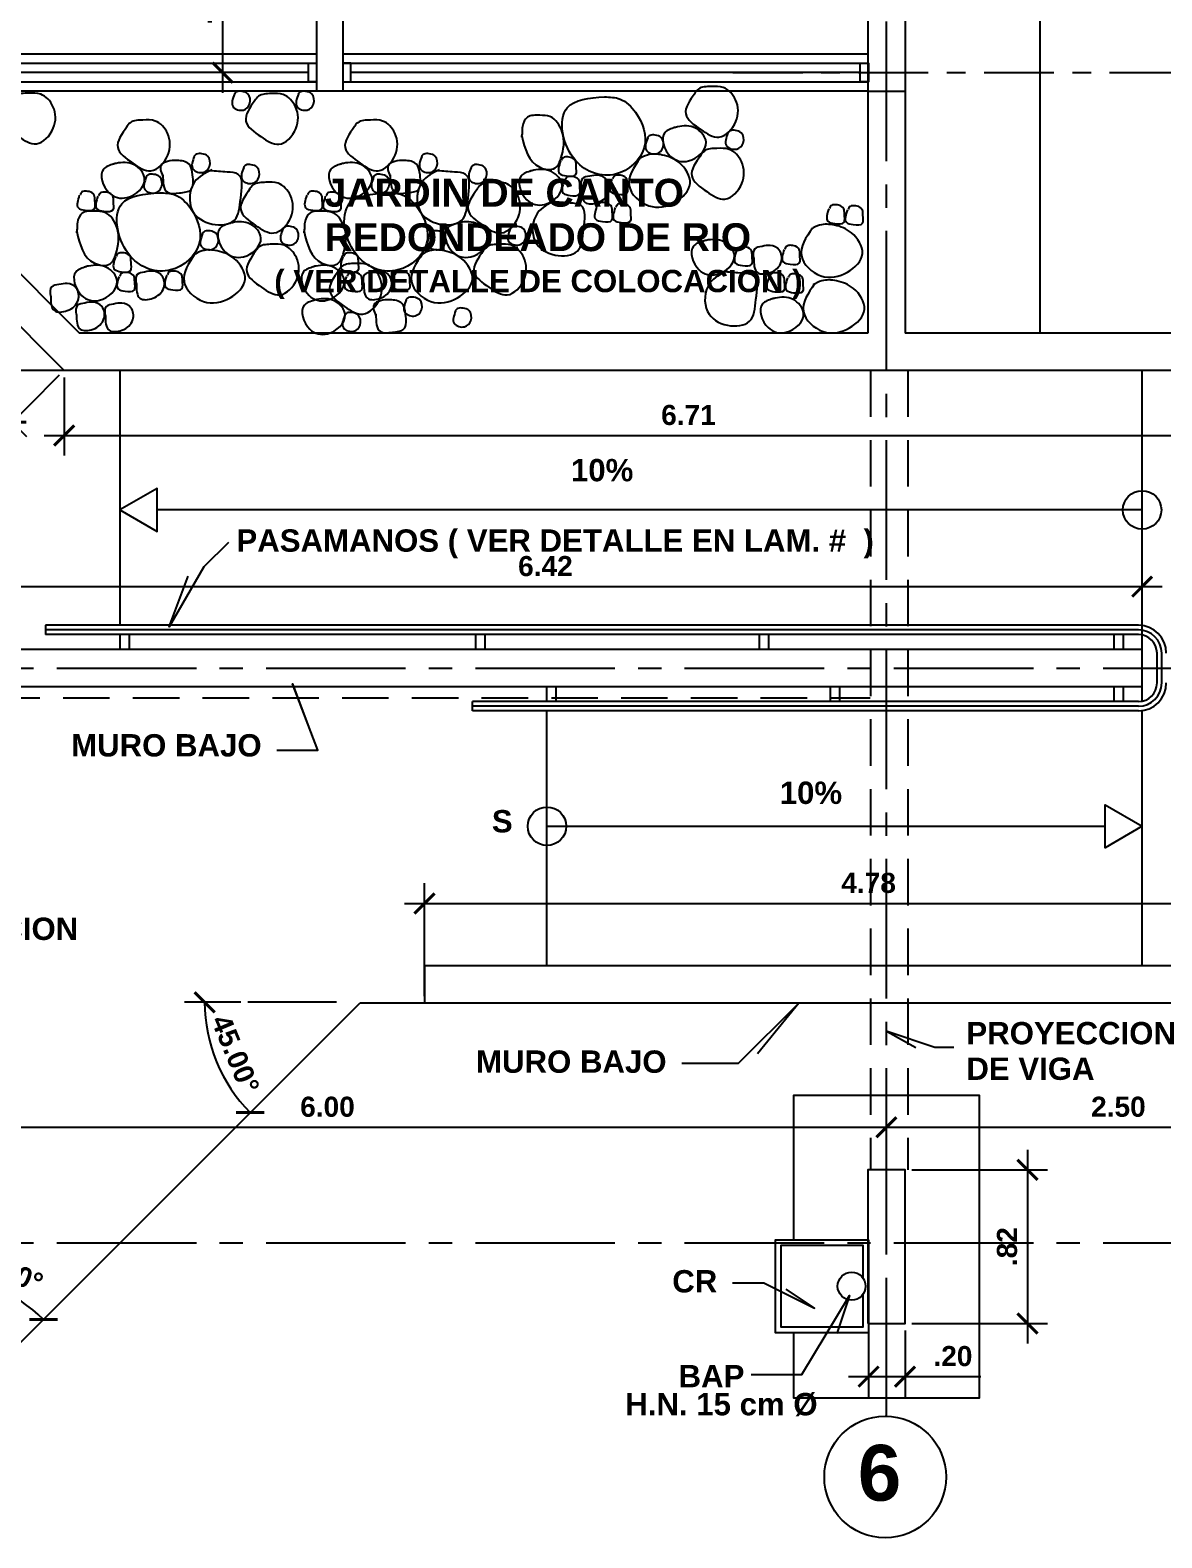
# Model space of a CAD drawing. Extents: x 504.5 to 598.6, y 648.3 to 688.4.
# Drawn here: x 526.66 to 532.74, y 648.69 to 656.79 of the extents above; entities that cross this region are included whole.
import ezdxf

# ---------------------------------------------------------------- set-up
doc = ezdxf.new("R2010")
doc.units = 0
doc.header["$MEASUREMENT"] = 0
for name, pattern in [('CENTER2', [1.125, 0.75, -0.125, 0.125, -0.125]), ('DASHED2', [0.375, 0.25, -0.125]), ('HIDDEN', [0.375, 0.25, -0.125])]:
    doc.linetypes.add(name, pattern=pattern)
doc.layers.get('0').update_dxf_attribs({"linetype": 'CONTINUOUS'})
doc.layers.get('DEFPOINTS').update_dxf_attribs({"linetype": 'CONTINUOUS'})
for name, color, linetype in [('1', 6, 'CONTINUOUS'), ('2', 1, 'CONTINUOUS'), ('4', 3, 'CONTINUOUS'), ('9', 1, 'DASHED2'), ('EJES', 6, 'CENTER2'), ('escaleras', 1, 'CONTINUOUS'), ('METAL', 1, 'CONTINUOUS'), ('murosbajos', 3, 'CONTINUOUS'), ('paredes', 2, 'CONTINUOUS'), ('pisoplanta', 1, 'CONTINUOUS'), ('PROYECCIONES', 6, 'HIDDEN'), ('texturas', 6, 'CONTINUOUS'), ('ventana', 1, 'CONTINUOUS'), ('ventanas', 1, 'CONTINUOUS')]:
    doc.layers.add(name, color=color, linetype=linetype)
doc.styles.add('ALR4', font='sanssb__.ttf')
doc.dimstyles.new('1-50', dxfattribs={"dimscale": 0.6, "dimtxt": 0.18, "dimasz": 0.18, "dimexe": 0.18, "dimexo": 0.0625, "dimgap": 0.09, "dimtad": 1, "dimzin": 4, "dimdsep": 46, "dimtxsty": 'Standard', "dimblk1": 'ARCHTICK', "dimblk2": 'ARCHTICK', "dimsah": 1, "dimcen": 0.09, "dimdle": 0.18, "dimclrd": 6, "dimclre": 6, "dimclrt": 1, "dimadec": 0, "dimazin": 0, "dimtfac": 1, "dimtofl": 0, "dimtmove": 0, "dimatfit": 3, "dimldrblk": 'ARCHTICK', "dimfxl": 1, "dimtolj": 1, "dimtzin": 4, "dimarcsym": 0})

# ---------------------------------------------------------------- blocks, each defined once
blk = doc.blocks.new('_ARCHTICK')
at = {"color": 0, "linetype": 'ByBlock', "const_width": 0.15}
blk.add_lwpolyline([(-0.5, -0.5), (0.5, 0.5)], dxfattribs=at)
blk = doc.blocks.new('*D33')
at = {"color": 6, "linetype": 'ByBlock', "transparency": 16777216}
for p, q in [((531.2623, 650.3138), (531.2623, 651.0044)), ((525.1439, 650.8964), (531.3703, 650.8964))]:
    blk.add_line(p, q, dxfattribs=at)
at = {"layer": 'DEFPOINTS', "color": 0, "linetype": 'ByBlock', "transparency": 16777216}
for p in [(531.2623, 650.8964), (525.2519, 650.2763), (531.2623, 650.2763)]:
    blk.add_point(p, dxfattribs=at)
at = {"color": 6, "linetype": 'ByBlock', "transparency": 16777216, "xscale": 0.108, "yscale": 0.108, "zscale": 0.108, "rotation": 180}
blk.add_blockref('_ARCHTICK', (525.2519, 650.8964), dxfattribs=at)
at = {"color": 6, "linetype": 'ByBlock', "transparency": 16777216, "xscale": 0.108, "yscale": 0.108, "zscale": 0.108}
blk.add_blockref('_ARCHTICK', (531.2623, 650.8964), dxfattribs=at)
at = {"color": 1, "linetype": 'ByBlock', "transparency": 16777216, "insert": (528.2571, 651.0062), "char_height": 0.108, "attachment_point": 5, "style": 'ALR4'}
blk.add_mtext('\\A1;6.00', dxfattribs=at)
blk = doc.blocks.new('*D34')
at = {"color": 6, "linetype": 'ByBlock', "transparency": 16777216}
for p, q in [((533.7566, 650.3138), (533.7566, 651.0044)), ((531.1543, 650.8964), (533.8646, 650.8964))]:
    blk.add_line(p, q, dxfattribs=at)
at = {"layer": 'DEFPOINTS', "color": 0, "linetype": 'ByBlock', "transparency": 16777216}
for p in [(533.7566, 650.8964), (531.2623, 650.2763), (533.7566, 650.2763)]:
    blk.add_point(p, dxfattribs=at)
at = {"color": 6, "linetype": 'ByBlock', "transparency": 16777216, "xscale": 0.108, "yscale": 0.108, "zscale": 0.108, "rotation": 180}
blk.add_blockref('_ARCHTICK', (531.2623, 650.8964), dxfattribs=at)
at = {"color": 6, "linetype": 'ByBlock', "transparency": 16777216, "xscale": 0.108, "yscale": 0.108, "zscale": 0.108}
blk.add_blockref('_ARCHTICK', (533.7566, 650.8964), dxfattribs=at)
at = {"color": 1, "linetype": 'ByBlock', "transparency": 16777216, "insert": (532.5095, 651.0062), "char_height": 0.108, "attachment_point": 5, "style": 'ALR4'}
blk.add_mtext('\\A1;2.50', dxfattribs=at)
blk = doc.blocks.new('*D49')
at = {"color": 6, "linetype": 'ByBlock', "transparency": 16777216}
for p, q in [((525.3254, 656.4271), (524.9964, 656.0981)), ((524.9964, 656.2509), (526.6387, 654.6085)), ((526.815, 654.9376), (526.486, 654.6085))]:
    blk.add_line(p, q, dxfattribs=at)
at = {"layer": 'DEFPOINTS', "color": 0, "linetype": 'ByBlock', "transparency": 16777216}
for p in [(525.3519, 656.4537), (526.8415, 654.9641), (526.5624, 654.6849)]:
    blk.add_point(p, dxfattribs=at)
at = {"color": 6, "linetype": 'ByBlock', "transparency": 16777216, "xscale": 0.108, "yscale": 0.108, "zscale": 0.108}
for p, rotation in [((525.0728, 656.1745), 134.9999999999957), ((526.5624, 654.6849), 314.9999999999957)]:
    blk.add_blockref('_ARCHTICK', p, dxfattribs=dict(at, rotation=rotation))
at = {"color": 1, "linetype": 'ByBlock', "transparency": 16777216, "insert": (525.8939, 655.5061), "char_height": 0.108, "attachment_point": 5, "rotation": 315, "style": 'ALR4'}
blk.add_mtext('\\A1;2.11', dxfattribs=at)
blk = doc.blocks.new('*D50')
at = {"color": 6, "linetype": 'ByBlock', "transparency": 16777216}
for p, q in [((526.8415, 654.9266), (526.8415, 654.5061)), ((533.5545, 654.9266), (533.5545, 654.5061)), ((526.7335, 654.6141), (533.6625, 654.6141))]:
    blk.add_line(p, q, dxfattribs=at)
at = {"layer": 'DEFPOINTS', "color": 0, "linetype": 'ByBlock', "transparency": 16777216}
for p in [(526.8415, 654.9641), (533.5545, 654.9641), (533.5545, 654.6141)]:
    blk.add_point(p, dxfattribs=at)
at = {"color": 6, "linetype": 'ByBlock', "transparency": 16777216, "xscale": 0.108, "yscale": 0.108, "zscale": 0.108, "rotation": 180}
blk.add_blockref('_ARCHTICK', (526.8415, 654.6141), dxfattribs=at)
at = {"color": 6, "linetype": 'ByBlock', "transparency": 16777216, "xscale": 0.108, "yscale": 0.108, "zscale": 0.108}
blk.add_blockref('_ARCHTICK', (533.5545, 654.6141), dxfattribs=at)
at = {"color": 1, "linetype": 'ByBlock', "transparency": 16777216, "insert": (530.198, 654.7238), "char_height": 0.108, "attachment_point": 5, "style": 'ALR4'}
blk.add_mtext('\\A1;6.71', dxfattribs=at)
blk = doc.blocks.new('*D53')
at = {"color": 6, "linetype": 'ByBlock', "transparency": 16777216}
for p, q in [((528.7787, 651.6016), (528.7787, 652.2075)), ((533.5545, 651.8016), (533.5545, 652.2075)), ((528.6707, 652.0995), (533.6625, 652.0995))]:
    blk.add_line(p, q, dxfattribs=at)
at = {"layer": 'DEFPOINTS', "color": 0, "linetype": 'ByBlock', "transparency": 16777216}
for p in [(533.5545, 652.0995), (533.5545, 651.7641), (528.7787, 651.5641)]:
    blk.add_point(p, dxfattribs=at)
at = {"color": 6, "linetype": 'ByBlock', "transparency": 16777216, "xscale": 0.108, "yscale": 0.108, "zscale": 0.108, "rotation": 180}
blk.add_blockref('_ARCHTICK', (528.7787, 652.0995), dxfattribs=at)
at = {"color": 6, "linetype": 'ByBlock', "transparency": 16777216, "xscale": 0.108, "yscale": 0.108, "zscale": 0.108}
blk.add_blockref('_ARCHTICK', (533.5545, 652.0995), dxfattribs=at)
at = {"color": 1, "linetype": 'ByBlock', "transparency": 16777216, "insert": (531.1666, 652.2092), "char_height": 0.108, "attachment_point": 5, "style": 'ALR4'}
blk.add_mtext('\\A1;4.78', dxfattribs=at)
blk = doc.blocks.new('*D55')
at = {"color": 6, "linetype": 'ByBlock', "transparency": 16777216}
for p, q in [((526.2202, 653.5016), (526.2202, 653.9098)), ((532.6373, 653.5016), (532.6373, 653.9098)), ((526.1122, 653.8018), (532.7453, 653.8018))]:
    blk.add_line(p, q, dxfattribs=at)
at = {"layer": 'DEFPOINTS', "color": 0, "linetype": 'ByBlock', "transparency": 16777216}
for p in [(532.6373, 653.8018), (526.2202, 653.4641), (532.6373, 653.4641)]:
    blk.add_point(p, dxfattribs=at)
at = {"color": 6, "linetype": 'ByBlock', "transparency": 16777216, "xscale": 0.108, "yscale": 0.108, "zscale": 0.108, "rotation": 180}
blk.add_blockref('_ARCHTICK', (526.2202, 653.8018), dxfattribs=at)
at = {"color": 6, "linetype": 'ByBlock', "transparency": 16777216, "xscale": 0.108, "yscale": 0.108, "zscale": 0.108}
blk.add_blockref('_ARCHTICK', (532.6373, 653.8018), dxfattribs=at)
at = {"color": 1, "linetype": 'ByBlock', "transparency": 16777216, "insert": (529.4288, 653.9116), "char_height": 0.108, "attachment_point": 5, "style": 'ALR4'}
blk.add_mtext('\\A1;6.42', dxfattribs=at)
blk = doc.blocks.new('*D56')
at = {"color": 6, "linetype": 'ByBlock', "transparency": 16777216}
for p, q in [((533.2173, 651.5574), (533.2173, 653.4716)), ((532.667, 653.3636), (533.3253, 653.3636)), ((533.0398, 651.6654), (533.3253, 651.6654))]:
    blk.add_line(p, q, dxfattribs=at)
at = {"layer": 'DEFPOINTS', "color": 0, "linetype": 'ByBlock', "transparency": 16777216}
for p in [(532.6295, 653.3636), (533.2173, 653.3636), (533.0023, 651.6654)]:
    blk.add_point(p, dxfattribs=at)
at = {"color": 6, "linetype": 'ByBlock', "transparency": 16777216, "xscale": 0.108, "yscale": 0.108, "zscale": 0.108}
for p, rotation in [((533.2173, 653.3636), 90), ((533.2173, 651.6654), 270)]:
    blk.add_blockref('_ARCHTICK', p, dxfattribs=dict(at, rotation=rotation))
at = {"color": 1, "linetype": 'ByBlock', "transparency": 16777216, "insert": (533.1076, 652.5145), "char_height": 0.108, "attachment_point": 5, "rotation": 90, "style": 'ALR4'}
blk.add_mtext('\\A1;1.70', dxfattribs=at)
blk = doc.blocks.new('*D57')
at = {"color": 6, "linetype": 'ByBlock', "transparency": 16777216}
for p, q in [((533.2173, 653.2556), (533.2173, 655.1626)), ((533.1258, 655.0546), (533.3253, 655.0546))]:
    blk.add_line(p, q, dxfattribs=at)
at = {"layer": 'DEFPOINTS', "color": 0, "linetype": 'ByBlock', "transparency": 16777216}
for p in [(533.0883, 655.0546), (533.2173, 655.0546), (532.6295, 653.3636)]:
    blk.add_point(p, dxfattribs=at)
at = {"color": 6, "linetype": 'ByBlock', "transparency": 16777216, "xscale": 0.108, "yscale": 0.108, "zscale": 0.108}
for p, rotation in [((533.2173, 655.0546), 90), ((533.2173, 653.3636), 270)]:
    blk.add_blockref('_ARCHTICK', p, dxfattribs=dict(at, rotation=rotation))
at = {"color": 1, "linetype": 'ByBlock', "transparency": 16777216, "insert": (533.1076, 654.2091), "char_height": 0.108, "attachment_point": 5, "rotation": 90, "style": 'ALR4'}
blk.add_mtext('\\A1;1.70', dxfattribs=at)
blk = doc.blocks.new('*D67')
at = {"color": 6, "linetype": 'ByBlock', "transparency": 16777216}
for p, q in [((532.0209, 650.7755), (532.0209, 649.7345)), ((531.3998, 650.6675), (532.1289, 650.6675)), ((531.3998, 649.8425), (532.1289, 649.8425))]:
    blk.add_line(p, q, dxfattribs=at)
at = {"layer": 'DEFPOINTS', "color": 0, "linetype": 'ByBlock', "transparency": 16777216}
for p in [(531.3623, 650.6675), (531.3623, 649.8425), (532.0209, 649.8425)]:
    blk.add_point(p, dxfattribs=at)
at = {"color": 6, "linetype": 'ByBlock', "transparency": 16777216, "xscale": 0.108, "yscale": 0.108, "zscale": 0.108}
for p, rotation in [((532.0209, 650.6675), 90), ((532.0209, 649.8425), 270)]:
    blk.add_blockref('_ARCHTICK', p, dxfattribs=dict(at, rotation=rotation))
at = {"color": 1, "linetype": 'ByBlock', "transparency": 16777216, "insert": (531.9112, 650.255), "char_height": 0.108, "attachment_point": 5, "rotation": 90, "style": 'ALR4'}
blk.add_mtext('\\A1;.82', dxfattribs=at)
blk = doc.blocks.new('*D68')
at = {"color": 6, "linetype": 'ByBlock', "transparency": 16777216}
for p, q in [((531.1663, 649.805), (531.1663, 649.4485)), ((531.3623, 649.805), (531.3623, 649.4485)), ((531.0583, 649.5565), (531.3623, 649.5565)), ((531.3623, 649.5565), (531.7692, 649.5565))]:
    blk.add_line(p, q, dxfattribs=at)
at = {"layer": 'DEFPOINTS', "color": 0, "linetype": 'ByBlock', "transparency": 16777216}
for p in [(531.1663, 649.8425), (531.3623, 649.8425), (531.3623, 649.5565)]:
    blk.add_point(p, dxfattribs=at)
at = {"color": 6, "linetype": 'ByBlock', "transparency": 16777216, "xscale": 0.108, "yscale": 0.108, "zscale": 0.108, "rotation": 180}
blk.add_blockref('_ARCHTICK', (531.1663, 649.5565), dxfattribs=at)
at = {"color": 6, "linetype": 'ByBlock', "transparency": 16777216, "xscale": 0.108, "yscale": 0.108, "zscale": 0.108}
blk.add_blockref('_ARCHTICK', (531.3623, 649.5565), dxfattribs=at)
at = {"color": 1, "linetype": 'ByBlock', "transparency": 16777216, "insert": (531.6198, 649.6662), "char_height": 0.108, "attachment_point": 5, "style": 'ALR4'}
blk.add_mtext('\\A1;.20', dxfattribs=at)
blk = doc.blocks.new('*D70')
at = {"color": 6, "linetype": 'ByBlock', "transparency": 16777216}
blk.add_arc((526.8415, 654.9641), 0.6994, 135, 180, dxfattribs=at)
at = {"layer": 'DEFPOINTS', "color": 0, "linetype": 'ByBlock', "transparency": 16777216}
for p in [(525.3415, 656.4641), (526.2358, 655.3138), (526.0526, 654.9641), (526.8415, 654.9641), (526.8415, 654.9641)]:
    blk.add_point(p, dxfattribs=at)
at = {"color": 6, "linetype": 'ByBlock', "transparency": 16777216, "xscale": 0.108, "yscale": 0.108, "zscale": 0.108}
for p, rotation in [((526.3469, 655.4587), 44.99999999999513), ((526.1421, 654.9641), 269.9999999999984)]:
    blk.add_blockref('_ARCHTICK', p, dxfattribs=dict(at, rotation=rotation))
at = {"color": 1, "linetype": 'ByBlock', "transparency": 16777216, "insert": (526.0938, 655.2738), "char_height": 0.108, "attachment_point": 5, "rotation": 67.5, "style": 'ALR4'}
blk.add_mtext('\\A1;45.00°', dxfattribs=at)
blk = doc.blocks.new('*D75')
at = {"color": 6, "linetype": 'ByBlock', "transparency": 16777216}
blk.add_arc((534.2623, 671.099), 2.0286, 90, 135, dxfattribs=at)
at = {"layer": 'DEFPOINTS', "color": 0, "linetype": 'ByBlock', "transparency": 16777216}
for p in [(534.2623, 683.009), (523.6674, 681.6939), (533.7373, 673.0584), (536.1168, 669.2445), (534.2623, 649.3383)]:
    blk.add_point(p, dxfattribs=at)
at = {"color": 6, "linetype": 'ByBlock', "transparency": 16777216, "xscale": 0.108, "yscale": 0.108, "zscale": 0.108}
for p, rotation in [((534.2623, 673.1276), 359.9999999999992), ((532.8279, 672.5334), 224.9999999999957)]:
    blk.add_blockref('_ARCHTICK', p, dxfattribs=dict(at, rotation=rotation))
at = {"color": 1, "linetype": 'ByBlock', "transparency": 16777216, "insert": (533.444, 673.0746), "char_height": 0.108, "attachment_point": 5, "rotation": 22.5, "style": 'ALR4'}
blk.add_mtext('\\A1;45.00°', dxfattribs=at)
blk = doc.blocks.new('*D148')
at = {"color": 6, "linetype": 'ByBlock', "transparency": 16777216}
for p, q in [((527.6937, 656.4561), (527.6937, 657.3971)), ((528.1614, 657.2891), (527.5857, 657.2891)), ((528.1174, 656.5641), (527.5857, 656.5641))]:
    blk.add_line(p, q, dxfattribs=at)
at = {"layer": 'DEFPOINTS', "color": 0, "linetype": 'ByBlock', "transparency": 16777216}
for p in [(527.6937, 657.2891), (528.1989, 657.2891), (528.1549, 656.5641)]:
    blk.add_point(p, dxfattribs=at)
at = {"color": 6, "linetype": 'ByBlock', "transparency": 16777216, "xscale": 0.108, "yscale": 0.108, "zscale": 0.108}
for p, rotation in [((527.6937, 657.2891), 90), ((527.6937, 656.5641), 270)]:
    blk.add_blockref('_ARCHTICK', p, dxfattribs=dict(at, rotation=rotation))
at = {"color": 1, "linetype": 'ByBlock', "transparency": 16777216, "insert": (527.5839, 656.9266), "char_height": 0.108, "attachment_point": 5, "rotation": 90, "style": 'ALR4'}
blk.add_mtext('\\A1;.73', dxfattribs=at)
blk = doc.blocks.new('*D253')
at = {"color": 6, "linetype": 'ByBlock', "transparency": 16777216}
blk.add_line((527.791, 651.5682), (527.4888, 651.5682), dxfattribs=at)
blk.add_arc((528.4343, 651.5682), 0.8376, 180, 225, dxfattribs=at)
at = {"layer": 'DEFPOINTS', "color": 0, "linetype": 'ByBlock', "transparency": 16777216}
for p in [(527.8285, 651.5682), (528.3049, 651.5682), (528.4302, 651.5641), (527.6253, 651.3514), (526.2045, 649.3383)]:
    blk.add_point(p, dxfattribs=at)
at = {"color": 6, "linetype": 'ByBlock', "transparency": 16777216, "xscale": 0.108, "yscale": 0.108, "zscale": 0.108}
for p, rotation in [((527.5968, 651.5682), 90.00000000005603), ((527.8421, 650.9759), 314.9999999999922)]:
    blk.add_blockref('_ARCHTICK', p, dxfattribs=dict(at, rotation=rotation))
at = {"color": 1, "linetype": 'ByBlock', "transparency": 16777216, "insert": (527.762, 651.2897), "char_height": 0.108, "attachment_point": 5, "rotation": 292.5, "style": 'ALR4'}
blk.add_mtext('\\A1;45.00°', dxfattribs=at)
blk = doc.blocks.new('*D254')
at = {"color": 6, "linetype": 'ByBlock', "transparency": 16777216}
blk.add_arc((526.1736, 649.3074), 0.7865, 45, 90, dxfattribs=at)
at = {"layer": 'DEFPOINTS', "color": 0, "linetype": 'ByBlock', "transparency": 16777216}
for p in [(528.4302, 651.5641), (526.1736, 650.1896), (526.5668, 649.9885), (526.1736, 649.5128), (526.2045, 649.3383)]:
    blk.add_point(p, dxfattribs=at)
at = {"color": 6, "linetype": 'ByBlock', "transparency": 16777216, "xscale": 0.108, "yscale": 0.108, "zscale": 0.108}
for p, rotation in [((526.1736, 650.0939), 180.0000000000043), ((526.7297, 649.8635), 315.0000000000513)]:
    blk.add_blockref('_ARCHTICK', p, dxfattribs=dict(at, rotation=rotation))
at = {"color": 1, "linetype": 'ByBlock', "transparency": 16777216, "insert": (526.5166, 650.1355), "char_height": 0.108, "attachment_point": 5, "rotation": 337.5, "style": 'ALR4'}
blk.add_mtext('\\A1;45.00°', dxfattribs=at)

msp = doc.modelspace()

# ---------------------------------------------------------------- linework, layer by layer
at = {"layer": '1'}
for points in [[(527.7566, 656.4485), (527.7495, 656.3808), (527.8047, 656.363), (527.8386, 656.3951), (527.8279, 656.4503), (527.7976, 656.4627), (527.7691, 656.461), (527.7549, 656.4485)], [(527.8681, 656.4159), (527.8183, 656.3038), (527.8984, 656.2201), (527.9964, 656.1791), (528.0873, 656.2628), (528.0855, 656.3803), (528.0196, 656.4462), (527.9537, 656.4515), (527.886, 656.4373), (527.8646, 656.4124)], [(528.1006, 656.4485), (528.0934, 656.3808), (528.1487, 656.363), (528.1825, 656.3951), (528.1718, 656.4503), (528.1415, 656.4627), (528.113, 656.461), (528.0988, 656.4485)], [(527.5411, 656.1136), (527.534, 656.046), (527.5892, 656.0282), (527.6231, 656.0602), (527.6124, 656.1154), (527.5821, 656.1279), (527.5536, 656.1261), (527.5393, 656.1136)], [(528.7637, 656.1136), (528.7566, 656.046), (528.8118, 656.0282), (528.8456, 656.0602), (528.835, 656.1154), (528.8047, 656.1279), (528.7762, 656.1261), (528.7619, 656.1136)], [(527.1082, 656.0727), (527.053, 656.046), (527.0833, 655.9178), (527.1795, 655.8929), (527.2739, 655.9944), (527.2169, 656.0691), (527.1207, 656.0763), (527.0993, 656.0709)], [(527.3719, 656.0157), (527.3968, 655.9214), (527.461, 655.9178), (527.5233, 655.9356), (527.5322, 656.014), (527.5126, 656.0727), (527.4485, 656.0923), (527.3968, 656.0869), (527.3612, 656.0638), (527.3594, 656.0442), (527.3719, 656.0068)], [(527.6373, 656.0424), (527.5429, 655.9766), (527.5304, 655.8235), (527.6373, 655.7505), (527.7567, 655.7718), (527.7905, 655.8893), (527.7763, 656.0175), (527.7175, 656.03), (527.6266, 656.0371)], [(527.8066, 656.0549), (527.7994, 655.9872), (527.8547, 655.9694), (527.8885, 656.0015), (527.8778, 656.0567), (527.8475, 656.0691), (527.819, 656.0674), (527.8048, 656.0549)], [(528.3308, 656.0727), (528.2756, 656.046), (528.3059, 655.9178), (528.4021, 655.8929), (528.4965, 655.9944), (528.4395, 656.0691), (528.3433, 656.0763), (528.3219, 656.0709)], [(528.5945, 656.0157), (528.6194, 655.9214), (528.6835, 655.9178), (528.7459, 655.9356), (528.7548, 656.014), (528.7352, 656.0727), (528.6711, 656.0923), (528.6194, 656.0869), (528.5838, 656.0638), (528.582, 656.0442), (528.5945, 656.0068)], [(528.8599, 656.0424), (528.7655, 655.9766), (528.753, 655.8235), (528.8599, 655.7505), (528.9793, 655.7718), (529.0131, 655.8893), (528.9988, 656.0175), (528.9401, 656.03), (528.8492, 656.0371)], [(527.2828, 656.0033), (527.2757, 655.9356), (527.3309, 655.9178), (527.3648, 655.9499), (527.3541, 656.0051), (527.3238, 656.0175), (527.2953, 656.0157), (527.281, 656.0033)], [(527.8404, 655.9392), (527.7905, 655.827), (527.8707, 655.7433), (527.9687, 655.7024), (528.0595, 655.7861), (528.0578, 655.9036), (527.9918, 655.9694), (527.9259, 655.9748), (527.8582, 655.9605), (527.8368, 655.9356)], [(528.5054, 656.0033), (528.4983, 655.9356), (528.5535, 655.9178), (528.5873, 655.9499), (528.5766, 656.0051), (528.5464, 656.0175), (528.5178, 656.0157), (528.5036, 656.0033)], [(527.0227, 655.9), (527.0174, 655.8324), (527.0548, 655.8199), (527.1047, 655.827), (527.1064, 655.8715), (527.1029, 655.9), (527.0762, 655.9196), (527.0619, 655.9214), (527.037, 655.9178), (527.0263, 655.9018)], [(527.3538, 655.9188), (527.152, 655.8595), (527.1995, 655.5748), (527.4132, 655.5036), (527.5675, 655.646), (527.52, 655.8358), (527.4369, 655.9069), (527.3538, 655.9188)], [(528.1455, 655.9054), (528.1402, 655.8377), (528.1776, 655.8252), (528.2275, 655.8324), (528.2292, 655.8769), (528.2257, 655.9054), (528.199, 655.9249), (528.1847, 655.9267), (528.1598, 655.9232), (528.1491, 655.9071)], [(528.2453, 655.9), (528.2399, 655.8324), (528.2773, 655.8199), (528.3272, 655.827), (528.329, 655.8715), (528.3254, 655.9), (528.2987, 655.9196), (528.2845, 655.9214), (528.2595, 655.9178), (528.2488, 655.9018)], [(528.5764, 655.9188), (528.3746, 655.8595), (528.4221, 655.5748), (528.6357, 655.5036), (528.7901, 655.646), (528.7426, 655.8358), (528.6595, 655.9069), (528.5764, 655.9188)], [(526.9087, 655.7095), (527.0049, 655.5404), (527.0886, 655.5368), (527.1189, 655.5885), (527.126, 655.7291), (527.0601, 655.8128), (527.0049, 655.8199), (526.939, 655.8092), (526.9123, 655.7594), (526.9105, 655.7255), (526.9069, 655.7024)], [(528.1313, 655.7095), (528.2275, 655.5404), (528.3112, 655.5368), (528.3415, 655.5885), (528.3486, 655.7291), (528.2827, 655.8128), (528.2275, 655.8199), (528.1616, 655.8092), (528.1348, 655.7594), (528.133, 655.7255), (528.1295, 655.7024)], [(529.4813, 655.8757), (529.3869, 655.8098), (529.3744, 655.6567), (529.4813, 655.5837), (529.6007, 655.6051), (529.6345, 655.7226), (529.6203, 655.8507), (529.5615, 655.8632), (529.4706, 655.8703)], [(527.5857, 655.6988), (527.5785, 655.6312), (527.6338, 655.6134), (527.6676, 655.6454), (527.6569, 655.7006), (527.6266, 655.7131), (527.5981, 655.7113), (527.5839, 655.6988)], [(527.7335, 655.754), (527.6783, 655.7273), (527.7086, 655.5991), (527.8048, 655.5742), (527.8992, 655.6757), (527.8422, 655.7505), (527.746, 655.7576), (527.7246, 655.7522)], [(528.0168, 655.7238), (528.0097, 655.6561), (528.0649, 655.6383), (528.0987, 655.6704), (528.088, 655.7255), (528.0578, 655.738), (528.0292, 655.7362), (528.015, 655.7238)], [(528.8082, 655.6988), (528.8011, 655.6312), (528.8563, 655.6134), (528.8902, 655.6454), (528.8795, 655.7006), (528.8492, 655.7131), (528.8207, 655.7113), (528.8064, 655.6988)], [(527.8725, 655.6063), (527.8226, 655.4941), (527.9028, 655.4104), (528.0007, 655.3695), (528.0916, 655.4532), (528.0898, 655.5707), (528.0239, 655.6365), (527.958, 655.6419), (527.8903, 655.6276), (527.8689, 655.6027)], [(527.1171, 655.5742), (527.1118, 655.5066), (527.1492, 655.4941), (527.1991, 655.5012), (527.2009, 655.5457), (527.1973, 655.5742), (527.1706, 655.5938), (527.1563, 655.5956), (527.1314, 655.592), (527.1207, 655.576)], [(527.5447, 655.5902), (527.4859, 655.4407), (527.591, 655.3339), (527.7335, 655.3535), (527.8137, 655.4532), (527.7549, 655.5653), (527.664, 655.6063), (527.5839, 655.6063), (527.5376, 655.5849)], [(528.3397, 655.5742), (528.3344, 655.5066), (528.3718, 655.4941), (528.4216, 655.5012), (528.4234, 655.5457), (528.4199, 655.5742), (528.3931, 655.5938), (528.3789, 655.5956), (528.354, 655.592), (528.3433, 655.576)], [(528.7673, 655.5902), (528.7085, 655.4407), (528.8136, 655.3339), (528.9561, 655.3535), (529.0363, 655.4532), (528.9775, 655.5653), (528.8866, 655.6063), (528.8064, 655.6063), (528.7601, 655.5849)], [(526.9604, 655.5208), (526.9051, 655.4941), (526.9354, 655.3659), (527.0316, 655.341), (527.126, 655.4425), (527.069, 655.5173), (526.9728, 655.5244), (526.9515, 655.519)], [(527.1367, 655.4692), (527.1314, 655.4015), (527.1688, 655.3891), (527.2187, 655.3962), (527.2205, 655.4407), (527.2169, 655.4692), (527.1902, 655.4888), (527.1759, 655.4905), (527.151, 655.487), (527.1403, 655.471)], [(527.2294, 655.43), (527.249, 655.3517), (527.3184, 655.3517), (527.3772, 655.4087), (527.3665, 655.4727), (527.3184, 655.4977), (527.2739, 655.4923), (527.2347, 655.4799), (527.2276, 655.43)], [(527.3933, 655.4763), (527.3879, 655.4087), (527.4253, 655.3962), (527.4752, 655.4033), (527.477, 655.4478), (527.4734, 655.4763), (527.4467, 655.4959), (527.4325, 655.4977), (527.4075, 655.4941), (527.3968, 655.4781)], [(528.1829, 655.5208), (528.1277, 655.4941), (528.158, 655.3659), (528.2542, 655.341), (528.3486, 655.4425), (528.2916, 655.5173), (528.1954, 655.5244), (528.174, 655.519)], [(528.319, 655.5029), (528.2691, 655.3907), (528.3493, 655.307), (528.4472, 655.2661), (528.5381, 655.3498), (528.5363, 655.4673), (528.4704, 655.5331), (528.4045, 655.5385), (528.3368, 655.5242), (528.3154, 655.4993)], [(528.3593, 655.4692), (528.354, 655.4015), (528.3914, 655.3891), (528.4412, 655.3962), (528.443, 655.4407), (528.4395, 655.4692), (528.4127, 655.4888), (528.3985, 655.4905), (528.3735, 655.487), (528.3629, 655.471)], [(528.4519, 655.43), (528.4715, 655.3517), (528.541, 655.3517), (528.5998, 655.4087), (528.5891, 655.4727), (528.541, 655.4977), (528.4965, 655.4923), (528.4573, 655.4799), (528.4502, 655.43)], [(528.6158, 655.4763), (528.6105, 655.4087), (528.6479, 655.3962), (528.6978, 655.4033), (528.6996, 655.4478), (528.696, 655.4763), (528.6693, 655.4959), (528.655, 655.4977), (528.6301, 655.4941), (528.6194, 655.4781)], [(530.4077, 655.4987), (530.3133, 655.4328), (530.3008, 655.2797), (530.4077, 655.2067), (530.527, 655.2281), (530.5609, 655.3456), (530.5466, 655.4738), (530.4879, 655.4862), (530.397, 655.4934)], [(526.7689, 655.3635), (526.7885, 655.2852), (526.858, 655.2852), (526.9168, 655.3421), (526.9061, 655.4062), (526.858, 655.4311), (526.8135, 655.4258), (526.7743, 655.4133), (526.7672, 655.3635)], [(526.9076, 655.2637), (526.9272, 655.1854), (526.9967, 655.1854), (527.0555, 655.2423), (527.0448, 655.3064), (526.9967, 655.3314), (526.9522, 655.326), (526.913, 655.3136), (526.9058, 655.2637)], [(527.0629, 655.2582), (527.0825, 655.1798), (527.152, 655.1798), (527.2108, 655.2368), (527.2001, 655.3009), (527.152, 655.3258), (527.1075, 655.3205), (527.0683, 655.308), (527.0612, 655.2582)]]:
    msp.add_spline(points, degree=3, dxfattribs=at)
at = {"layer": '2'}
for p, q in [((526.8415, 654.9641), (526.0526, 654.9641)), ((528.3049, 651.5682), (527.8285, 651.5682))]:
    msp.add_line(p, q, dxfattribs=at)
for points in [[(527.7247, 654.0383), (527.5931, 653.9089), (527.406, 653.586), (527.5081, 653.8579)], [(527.9843, 652.9231), (528.2054, 652.9231), (528.0693, 653.28), (528.1714, 653.008)], [(530.1615, 651.2403), (530.4676, 651.2403), (530.7908, 651.5632), (530.5697, 651.2913)], [(531.6242, 651.3253), (531.5222, 651.3253), (531.267, 651.4103), (531.4201, 651.3253)], [(530.434, 650.06), (530.6041, 650.06), (530.8762, 649.924), (530.7231, 650.026)], [(530.536, 649.5671), (530.8082, 649.5671), (531.0633, 649.992), (530.9953, 649.7881)]]:
    msp.add_lwpolyline(points, dxfattribs=at)
msp.add_circle((531.2557, 649.0172), 0.3271, dxfattribs=at)
for points in [[(526.5637, 656.418), (526.5139, 656.3058), (526.594, 656.2222), (526.692, 656.1812), (526.7829, 656.2649), (526.7811, 656.3824), (526.7152, 656.4483), (526.6493, 656.4536), (526.5816, 656.4394), (526.5602, 656.4144)], [(530.2336, 656.4543), (530.1837, 656.3421), (530.2639, 656.2584), (530.3618, 656.2175), (530.4527, 656.3012), (530.4509, 656.4187), (530.385, 656.4845), (530.3191, 656.4899), (530.2514, 656.4756), (530.23, 656.4507)], [(529.747, 656.4339), (529.5452, 656.3746), (529.5927, 656.0899), (529.8063, 656.0187), (529.9606, 656.1611), (529.9132, 656.3509), (529.8301, 656.422), (529.747, 656.4339)], [(527.1795, 656.2739), (527.1296, 656.1617), (527.2098, 656.078), (527.3077, 656.0371), (527.3986, 656.1208), (527.3968, 656.2383), (527.3309, 656.3041), (527.265, 656.3095), (527.1973, 656.2952), (527.1759, 656.2703)], [(528.4021, 656.2739), (528.3522, 656.1617), (528.4323, 656.078), (528.5303, 656.0371), (528.6212, 656.1208), (528.6194, 656.2383), (528.5535, 656.3041), (528.4876, 656.3095), (528.4199, 656.2952), (528.3985, 656.2703)], [(529.3019, 656.2246), (529.3981, 656.0555), (529.4818, 656.0519), (529.5121, 656.1035), (529.5192, 656.2442), (529.4533, 656.3279), (529.3981, 656.335), (529.3321, 656.3243), (529.3054, 656.2745), (529.3036, 656.2406), (529.3001, 656.2175)], [(529.9788, 656.2139), (529.9717, 656.1463), (530.0269, 656.1285), (530.0608, 656.1605), (530.0501, 656.2157), (530.0198, 656.2282), (529.9913, 656.2264), (529.977, 656.2139)], [(530.1267, 656.2691), (530.0715, 656.2424), (530.1017, 656.1142), (530.1979, 656.0893), (530.2924, 656.1908), (530.2353, 656.2656), (530.1391, 656.2727), (530.1178, 656.2673)], [(530.4099, 656.2389), (530.4028, 656.1712), (530.458, 656.1534), (530.4919, 656.1854), (530.4812, 656.2406), (530.4509, 656.2531), (530.4224, 656.2513), (530.4082, 656.2389)], [(529.9378, 656.1053), (529.8791, 655.9558), (529.9842, 655.849), (530.1267, 655.8686), (530.2068, 655.9682), (530.1481, 656.0804), (530.0572, 656.1214), (529.977, 656.1214), (529.9307, 656.1)], [(530.2656, 656.1214), (530.2158, 656.0092), (530.2959, 655.9255), (530.3939, 655.8846), (530.4848, 655.9682), (530.483, 656.0857), (530.4171, 656.1516), (530.3511, 656.157), (530.2834, 656.1427), (530.2621, 656.1178)], [(529.0291, 656.0549), (529.022, 655.9872), (529.0772, 655.9694), (529.1111, 656.0015), (529.1004, 656.0567), (529.0701, 656.0691), (529.0416, 656.0674), (529.0274, 656.0549)], [(529.3535, 656.0359), (529.2983, 656.0092), (529.3286, 655.881), (529.4248, 655.8561), (529.5192, 655.9576), (529.4622, 656.0323), (529.366, 656.0395), (529.3446, 656.0341)], [(529.5103, 656.0893), (529.5049, 656.0217), (529.5424, 656.0092), (529.5922, 656.0163), (529.594, 656.0608), (529.5905, 656.0893), (529.5637, 656.1089), (529.5495, 656.1107), (529.5245, 656.1071), (529.5138, 656.0911)], [(529.063, 655.9392), (529.0131, 655.827), (529.0933, 655.7433), (529.1912, 655.7024), (529.2821, 655.7861), (529.2803, 655.9036), (529.2144, 655.9694), (529.1485, 655.9748), (529.0808, 655.9605), (529.0594, 655.9356)], [(529.5299, 655.9843), (529.5245, 655.9166), (529.5619, 655.9042), (529.6118, 655.9113), (529.6136, 655.9558), (529.61, 655.9843), (529.5833, 656.0039), (529.5691, 656.0056), (529.5441, 656.0021), (529.5334, 655.9861)], [(529.6225, 655.9451), (529.6421, 655.8668), (529.7116, 655.8668), (529.7704, 655.9237), (529.7597, 655.9878), (529.7116, 656.0128), (529.6671, 656.0074), (529.6279, 655.995), (529.6207, 655.9451)], [(529.7864, 655.9914), (529.7811, 655.9237), (529.8185, 655.9113), (529.8684, 655.9184), (529.8701, 655.9629), (529.8666, 655.9914), (529.8399, 656.011), (529.8256, 656.0128), (529.8007, 656.0092), (529.79, 655.9932)], [(526.9229, 655.9054), (526.9176, 655.8377), (526.955, 655.8252), (527.0049, 655.8324), (527.0067, 655.8769), (527.0031, 655.9054), (526.9764, 655.9249), (526.9621, 655.9267), (526.9372, 655.9232), (526.9265, 655.9071)], [(529.7044, 655.8439), (529.6991, 655.7763), (529.7365, 655.7638), (529.7864, 655.7709), (529.7881, 655.8154), (529.7846, 655.8439), (529.7579, 655.8635), (529.7436, 655.8653), (529.7187, 655.8617), (529.708, 655.8457)], [(529.8042, 655.8386), (529.7988, 655.7709), (529.8362, 655.7585), (529.8861, 655.7656), (529.8879, 655.8101), (529.8843, 655.8386), (529.8576, 655.8582), (529.8434, 655.8599), (529.8184, 655.8564), (529.8077, 655.8404)], [(530.9525, 655.8328), (530.9472, 655.7652), (530.9846, 655.7527), (531.0345, 655.7598), (531.0363, 655.8043), (531.0327, 655.8328), (531.006, 655.8524), (530.9917, 655.8542), (530.9668, 655.8506), (530.9561, 655.8346)], [(531.0523, 655.8275), (531.047, 655.7598), (531.0844, 655.7474), (531.1342, 655.7545), (531.136, 655.799), (531.1325, 655.8275), (531.1057, 655.8471), (531.0915, 655.8488), (531.0666, 655.8453), (531.0559, 655.8293)], [(528.9561, 655.754), (528.9009, 655.7273), (528.9312, 655.5991), (529.0274, 655.5742), (529.1218, 655.6757), (529.0648, 655.7505), (528.9686, 655.7576), (528.9472, 655.7522)], [(529.2393, 655.7238), (529.2322, 655.6561), (529.2874, 655.6383), (529.3213, 655.6704), (529.3106, 655.7255), (529.2803, 655.738), (529.2518, 655.7362), (529.2376, 655.7238)], [(530.8642, 655.7284), (530.8054, 655.5788), (530.9105, 655.472), (531.0531, 655.4916), (531.1332, 655.5913), (531.0744, 655.7034), (530.9836, 655.7444), (530.9034, 655.7444), (530.8571, 655.723)], [(529.095, 655.6063), (529.0452, 655.4941), (529.1253, 655.4104), (529.2233, 655.3695), (529.3142, 655.4532), (529.3124, 655.5707), (529.2465, 655.6365), (529.1806, 655.6419), (529.1129, 655.6276), (529.0915, 655.6027)], [(530.2799, 655.6589), (530.2247, 655.6322), (530.255, 655.5041), (530.3512, 655.4791), (530.4456, 655.5806), (530.3886, 655.6554), (530.2924, 655.6625), (530.271, 655.6572)], [(530.5489, 655.5681), (530.5685, 655.4898), (530.638, 655.4898), (530.6968, 655.5468), (530.6861, 655.6109), (530.638, 655.6358), (530.5934, 655.6305), (530.5543, 655.618), (530.5471, 655.5681)], [(530.7128, 655.6144), (530.7075, 655.5468), (530.7449, 655.5343), (530.7948, 655.5414), (530.7965, 655.5859), (530.793, 655.6144), (530.7662, 655.634), (530.752, 655.6358), (530.7271, 655.6322), (530.7164, 655.6162)], [(530.4563, 655.6073), (530.4509, 655.5397), (530.4883, 655.5272), (530.5382, 655.5343), (530.54, 655.5788), (530.5364, 655.6073), (530.5097, 655.6269), (530.4955, 655.6287), (530.4705, 655.6251), (530.4598, 655.6091)], [(530.6308, 655.467), (530.6255, 655.3993), (530.6629, 655.3868), (530.7127, 655.394), (530.7145, 655.4385), (530.711, 655.467), (530.6842, 655.4865), (530.67, 655.4883), (530.6451, 655.4848), (530.6344, 655.4687)], [(530.7306, 655.4616), (530.7252, 655.394), (530.7626, 655.3815), (530.8125, 655.3886), (530.8143, 655.4331), (530.8107, 655.4616), (530.784, 655.4812), (530.7698, 655.483), (530.7448, 655.4794), (530.7341, 655.4634)], [(530.8753, 655.429), (530.8165, 655.2795), (530.9216, 655.1727), (531.0642, 655.1922), (531.1443, 655.2919), (531.0855, 655.4041), (530.9947, 655.445), (530.9145, 655.445), (530.8682, 655.4237)], [(528.1867, 655.3405), (528.1315, 655.3138), (528.1617, 655.1856), (528.2579, 655.1607), (528.3524, 655.2622), (528.2954, 655.3369), (528.1992, 655.3441), (528.1778, 655.3387)], [(528.5169, 655.2669), (528.5419, 655.1725), (528.606, 655.169), (528.6683, 655.1868), (528.6772, 655.2651), (528.6576, 655.3239), (528.5935, 655.3434), (528.5419, 655.3381), (528.5062, 655.315), (528.5044, 655.2954), (528.5169, 655.258)], [(528.6806, 655.3426), (528.6735, 655.275), (528.7287, 655.2572), (528.7626, 655.2892), (528.7519, 655.3444), (528.7216, 655.3569), (528.6931, 655.3551), (528.6788, 655.3426)], [(530.6516, 655.3485), (530.5963, 655.3218), (530.6266, 655.1936), (530.7228, 655.1687), (530.8172, 655.2702), (530.7602, 655.3449), (530.664, 655.3521), (530.6427, 655.3467)], [(528.3502, 655.26), (528.3431, 655.1923), (528.3983, 655.1745), (528.4321, 655.2066), (528.4214, 655.2618), (528.3912, 655.2742), (528.3626, 655.2724), (528.3484, 655.26)], [(528.946, 655.2839), (528.9389, 655.2162), (528.9941, 655.1984), (529.028, 655.2305), (529.0173, 655.2857), (528.987, 655.2981), (528.9585, 655.2963), (528.9443, 655.2839)]]:
    msp.add_spline(points, degree=3, dxfattribs=at)
at = {"layer": '9'}
msp.add_line((519.3359, 653.2036), (531.1747, 653.2036), dxfattribs=at)
at = {"layer": 'EJES'}
for p, q in [((531.2623, 649.3383), (531.2623, 683.009)), ((505.4273, 653.3641), (544.8842, 653.3641)), ((505.4273, 650.2763), (544.8842, 650.2763))]:
    msp.add_line(p, q, dxfattribs=at)
at = {"layer": 'EJES', "ltscale": 0.5}
msp.add_line((530.4373, 656.5641), (544.8842, 656.5641), dxfattribs=at)
at = {"layer": 'escaleras'}
for p, q in [((527.1415, 654.9641), (527.1415, 653.5941)), ((532.6373, 653.5927), (532.6373, 654.9641)), ((532.6373, 654.2141), (527.3409, 654.2141)), ((532.6373, 653.4641), (532.6373, 653.542)), ((532.6373, 653.1861), (532.6373, 653.2641)), ((529.4373, 651.7641), (529.4373, 653.1341)), ((532.6373, 651.7641), (532.6373, 653.1354)), ((529.4373, 652.5141), (532.4379, 652.5141))]:
    msp.add_line(p, q, dxfattribs=at)
at = {"layer": 'escaleras', "color": 5}
for p, q in [((532.6173, 653.5941), (526.7415, 653.5941)), ((526.7415, 653.5941), (526.7415, 653.5441)), ((532.6173, 653.5441), (526.7415, 653.5441)), ((527.1415, 653.5441), (527.1415, 653.4641)), ((527.1915, 653.5441), (527.1915, 653.4641)), ((529.0529, 653.5441), (529.0529, 653.4641)), ((529.1029, 653.5441), (529.1029, 653.4641)), ((532.4873, 653.4641), (532.4873, 653.542)), ((532.5373, 653.4641), (532.5373, 653.542)), ((529.4373, 653.1841), (529.4373, 653.2641)), ((529.4873, 653.1841), (529.4873, 653.2641)), ((532.4873, 653.1861), (532.4873, 653.2641)), ((532.5373, 653.1861), (532.5373, 653.2641)), ((529.0373, 653.1341), (529.0373, 653.1841))]:
    msp.add_line(p, q, dxfattribs=at)
at = {"layer": 'escaleras', "color": 6}
msp.add_line((532.6173, 653.5691), (526.7415, 653.5691), dxfattribs=at)
at = {"layer": 'escaleras'}
for points in [[(527.1415, 654.2141), (527.3409, 654.0989), (527.3409, 654.3292)], [(532.6373, 652.5141), (532.4379, 652.3989), (532.4379, 652.6292)]]:
    msp.add_lwpolyline(points, close=True, dxfattribs=at)
for centre in [(532.6373, 654.2141), (529.4373, 652.5141)]:
    msp.add_circle(centre, 0.1034, dxfattribs=at)
at = {"layer": 'METAL'}
msp.add_circle((531.0752, 650.0425), 0.075, dxfattribs=at)
at = {"layer": 'murosbajos'}
for p, q in [((528.1989, 656.6641), (525.3504, 656.6641)), ((531.1623, 656.6641), (528.3389, 656.6641)), ((525.3415, 656.4641), (526.8415, 654.9641)), ((525.6244, 656.4641), (526.9244, 655.1641)), ((531.1623, 656.4641), (525.6244, 656.4641)), ((531.1623, 656.4641), (531.1623, 655.1641)), ((531.3623, 656.4641), (531.3623, 655.1641)), ((531.1623, 655.1641), (526.9244, 655.1641)), ((533.6373, 655.1641), (531.3623, 655.1641)), ((533.5545, 654.9641), (526.8415, 654.9641)), ((532.6373, 653.4641), (526.2202, 653.4641)), ((532.6373, 653.2641), (532.6373, 653.4641)), ((532.6373, 653.2641), (526.1374, 653.2641)), ((533.5545, 651.7641), (528.7787, 651.7641)), ((528.7787, 651.7641), (528.7787, 651.5641)), ((533.6373, 651.5641), (528.7787, 651.5641))]:
    msp.add_line(p, q, dxfattribs=at)
at = {"layer": 'murosbajos', "color": 5}
for p, q in [((530.5779, 653.5441), (530.5779, 653.4641)), ((530.5779, 653.5441), (530.5779, 653.4641)), ((530.6279, 653.5441), (530.6279, 653.4641)), ((532.7173, 653.2841), (532.7173, 653.4441)), ((530.9623, 653.1841), (530.9623, 653.2641)), ((530.9623, 653.1841), (530.9623, 653.2641)), ((531.0123, 653.1841), (531.0123, 653.2641)), ((532.6173, 653.1841), (529.0373, 653.1841)), ((532.6173, 653.1341), (529.0373, 653.1341))]:
    msp.add_line(p, q, dxfattribs=at)
at = {"layer": 'murosbajos', "color": 6}
for p, q in [((532.7423, 653.2841), (532.7423, 653.4441)), ((532.6173, 653.1591), (529.0373, 653.1591))]:
    msp.add_line(p, q, dxfattribs=at)
at = {"layer": 'murosbajos', "color": 5}
for centre, radius, start, end in [((532.6173, 653.4441), 0.15, 0, 90), ((532.6173, 653.4441), 0.1, 0, 90), ((532.6173, 653.2841), 0.1, 270, 0), ((532.6173, 653.2841), 0.15, 270, 0)]:
    msp.add_arc(centre, radius, start, end, dxfattribs=at)
at = {"layer": 'murosbajos', "color": 6}
for centre, start, end in [((532.6173, 653.4441), 0, 90), ((532.6173, 653.2841), 270, 0)]:
    msp.add_arc(centre, 0.125, start, end, dxfattribs=at)
at = {"layer": 'paredes'}
for p, q in [((531.1623, 659.1141), (531.1623, 656.4641)), ((531.3623, 659.1141), (531.3623, 656.4641)), ((528.1989, 657.2891), (528.1989, 656.4641)), ((528.3389, 657.2891), (528.3389, 656.4641)), ((528.3389, 656.4641), (528.1989, 656.4641)), ((531.1623, 656.4641), (531.3623, 656.4641)), ((531.1873, 656.4641), (531.3273, 656.4641))]:
    msp.add_line(p, q, dxfattribs=at)
msp.add_lwpolyline([(531.1623, 649.8425), (531.3623, 649.8425), (531.3623, 650.6675), (531.1623, 650.6675)], close=True, dxfattribs=at)
at = {"layer": 'pisoplanta'}
for p in [(526.2045, 649.3383), (528.7838, 651.5641)]:
    msp.add_line(p, (528.4302, 651.5641), dxfattribs=at)
msp.add_lwpolyline([(530.7623, 649.7925), (530.7623, 649.4425), (531.7623, 649.4425), (531.7623, 651.0675), (530.7623, 651.0675), (530.7623, 650.2925)], dxfattribs=at)
at = {"layer": 'PROYECCIONES'}
for p, q in [((531.1772, 654.9641), (531.1772, 650.6675)), ((531.3772, 654.9641), (531.3772, 650.6675))]:
    msp.add_line(p, q, dxfattribs=at)
at = {"layer": 'texturas', "color": 1}
msp.add_line((532.0873, 658.7887), (532.0873, 655.1641), dxfattribs=at)
at = {"layer": 'ventana'}
for p, q in [((525.3504, 656.6141), (528.1989, 656.6141)), ((528.3389, 656.6141), (531.1623, 656.6141)), ((525.3504, 656.5141), (528.1989, 656.5141)), ((528.3389, 656.5141), (531.1623, 656.5141))]:
    msp.add_line(p, q, dxfattribs=at)
at = {"layer": 'ventana', "color": 6}
for p, q in [((528.1549, 656.5641), (525.3944, 656.5641)), ((531.1213, 656.5641), (528.3829, 656.5641))]:
    msp.add_line(p, q, dxfattribs=at)
at = {"layer": 'ventanas'}
for points in [[(528.1549, 656.5141), (528.1549, 656.6141), (528.1989, 656.6141), (528.1989, 656.5141)], [(528.3829, 656.5141), (528.3829, 656.6141), (528.3389, 656.6141), (528.3389, 656.5141)], [(531.1213, 656.5141), (531.1213, 656.6141), (531.1653, 656.6141), (531.1653, 656.5141)]]:
    msp.add_lwpolyline(points, close=True, dxfattribs=at)
at = {"layer": 'ventanas', "color": 6}
msp.add_lwpolyline([(531.1663, 650.2925), (531.1663, 649.7925), (530.6663, 649.7925), (530.6663, 650.2925)], close=True, dxfattribs=at)
msp.add_lwpolyline([(531.1363, 649.9991), (531.1363, 649.8225), (530.6963, 649.8225), (530.6963, 650.2625), (531.1363, 650.2625), (531.1363, 650.0859)], dxfattribs=at)

# ---------------------------------------------------------------- texts
at = {"layer": '2', "style": 'ALR4'}
for s, height, p in [('( VER DETALLE DE COLOCACION )', 0.12, (527.9711, 655.3842)), ('10%', 0.12, (529.5661, 654.3679)), ('PASAMANOS ( VER DETALLE EN LAM. #  )', 0.12, (527.7676, 653.9896)), ('MURO BAJO', 0.12, (526.8787, 652.8891)), ('10%', 0.12, (530.6887, 652.6341)), ('S', 0.12, (529.1409, 652.4811)), ('PROYECCION', 0.12, (525.7901, 651.9032)), ('PROYECCION', 0.12, (531.6923, 651.3423)), ('MURO BAJO', 0.12, (529.0559, 651.1893)), ('DE VIGA', 0.12, (531.6923, 651.1512)), ('CR', 0.12, (530.1108, 650.009)), ('BAP', 0.12, (530.1448, 649.4991)), ('H.N. 15 cm %%C', 0.12, (529.8581, 649.3486)), ('6', 0.3, (531.1089, 648.8898))]:
    msp.add_text(s, height=height, dxfattribs=at).set_placement(p)
at = {"layer": '4', "style": 'ALR4'}
for s, p in [('JARDIN DE CANTO', (528.2416, 655.8436)), ('REDONDEADO DE RIO', (528.2416, 655.6047))]:
    msp.add_text(s, height=0.15, dxfattribs=at).set_placement(p)

# ---------------------------------------------------------------- dimensions: what is measured, and where the dimension line sits
at = {"layer": '2'}
for base, line1, line2, picture, middle in [((533.7373, 673.0584), ((534.2623, 649.3383), (534.2623, 683.009)), ((536.1168, 669.2445), (523.6674, 681.6939)), '*D75', (533.444, 673.0746)), ((526.2358, 655.3138), ((525.3415, 656.4641), (526.8415, 654.9641)), ((526.8415, 654.9641), (526.0526, 654.9641)), '*D70', (526.0938, 655.2738)), ((527.6253, 651.3514), ((528.3049, 651.5682), (527.8285, 651.5682)), ((526.2045, 649.3383), (528.4302, 651.5641)), '*D253', (527.762, 651.2897)), ((526.5668, 649.9885), ((526.2045, 649.3383), (528.4302, 651.5641)), ((526.1736, 649.5128), (526.1736, 650.1896)), '*D254', (526.5166, 650.1355))]:
    dim = msp.add_angular_dim_2l(base=base, line1=line1, line2=line2, dimstyle='1-50', override={"dimtxsty": 'ALR4', "dimadec": 2, "dimazin": 1}, dxfattribs=at)
    dim.commit()
    dim.dimension.update_dxf_attribs({"geometry": picture, "text_midpoint": middle})
for base, p1, p2, picture, middle in [((527.6936634014, 657.2890694547), (528.1548619072, 656.5640694547), (528.1988619072, 657.2890694547), '*D148', (527.5838856236, 656.9265694547)), ((533.2173, 653.3636), (533.0023, 651.6654), (532.6295, 653.3636), '*D56', (533.1076, 652.5145))]:
    dim = msp.add_linear_dim(base=base, p1=p1, p2=p2, angle=90, dimstyle='1-50', override={"dimtxsty": 'ALR4'}, dxfattribs=at)
    dim.commit()
    dim.dimension.update_dxf_attribs({"geometry": picture, "text_midpoint": middle})
for p1, p2, distance, picture, middle in [((525.3519, 656.4537), (526.8415, 654.9641), -0.3948, '*D49', (525.8939, 655.5061)), ((526.8415, 654.9641), (533.5545, 654.9641), -0.35, '*D50', (530.198, 654.7238)), ((526.2202, 653.4641), (532.6373, 653.4641), 0.3377, '*D55', (529.4288, 653.9116))]:
    dim = msp.add_aligned_dim(p1=p1, p2=p2, distance=distance, dimstyle='1-50', override={"dimtxsty": 'ALR4'}, dxfattribs=at)
    dim.commit()
    dim.dimension.update_dxf_attribs({"geometry": picture, "text_midpoint": middle})
for base, p1, p2, text, override, picture, middle in [((533.2173, 655.0546), (532.6295, 653.3636), (533.0883, 655.0546), '1.70', {"dimtxsty": 'ALR4', "dimse1": 1, "dimtmove": 1}, '*D57', (533.1076, 654.2091)), ((532.0209, 649.8425), (531.3623, 650.6675), (531.3623, 649.8425), '.82', {"dimtxsty": 'ALR4'}, '*D67', (531.9112, 650.255))]:
    dim = msp.add_linear_dim(base=base, p1=p1, p2=p2, angle=90, text=text, dimstyle='1-50', override=override, dxfattribs=at)
    dim.commit()
    dim.dimension.update_dxf_attribs({"geometry": picture, "text_midpoint": middle})
for base, p1, p2, picture, middle in [((533.5545, 652.0995), (528.7787, 651.5641), (533.5545, 651.7641), '*D53', (531.1666, 652.2092)), ((531.3623, 649.5565), (531.1663, 649.8425), (531.3623, 649.8425), '*D68', (531.6198, 649.6662))]:
    dim = msp.add_linear_dim(base=base, p1=p1, p2=p2, dimstyle='1-50', override={"dimtxsty": 'ALR4'}, dxfattribs=at)
    dim.commit()
    dim.dimension.update_dxf_attribs({"geometry": picture, "text_midpoint": middle})
for base, p1, p2, text, picture, middle in [((531.2623, 650.8964), (525.2519, 650.2763), (531.2623, 650.2763), '6.00', '*D33', (528.2571, 651.0062)), ((533.7566, 650.8964), (531.2623, 650.2763), (533.7566, 650.2763), '2.50', '*D34', (532.5095, 651.0062))]:
    dim = msp.add_linear_dim(base=base, p1=p1, p2=p2, text=text, dimstyle='1-50', override={"dimtxsty": 'ALR4', "dimse1": 1, "dimtmove": 1}, dxfattribs=at)
    dim.commit()
    dim.dimension.update_dxf_attribs({"geometry": picture, "text_midpoint": middle})

doc.saveas('drawing.dxf')
